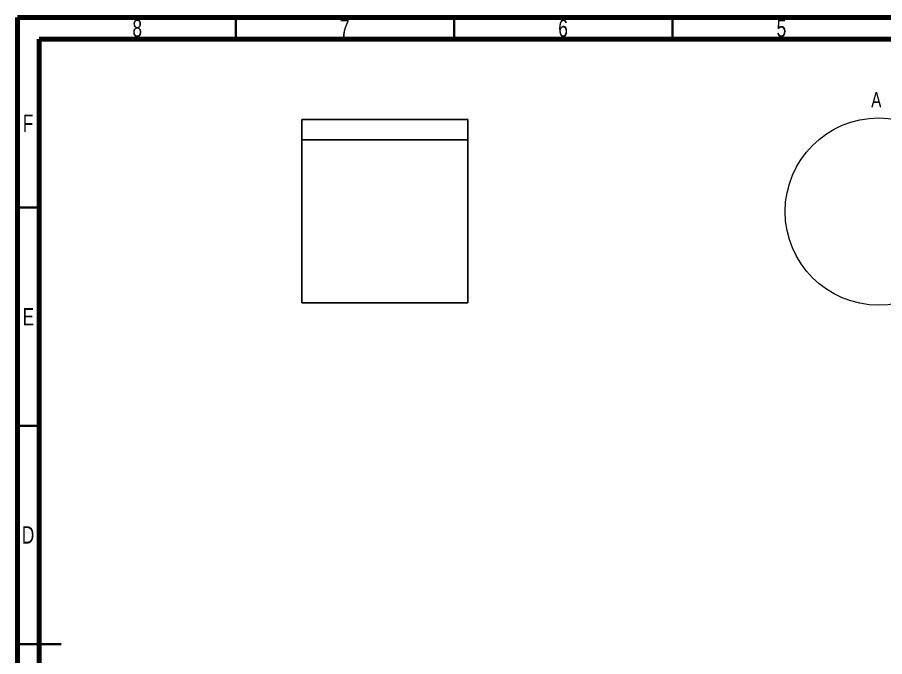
# Model space of a CAD drawing. Header units: millimetres. Extents: x 15 to 415, y 5 to 292.
# Drawn here: x 15 to 213.6, y 145.6 to 292 of the extents above; entities that cross this region are included whole.
import ezdxf

# ---------------------------------------------------------------- set-up
doc = ezdxf.new("R2010")
doc.units = ezdxf.units.MM
doc.styles.add('SLDTEXTSTYLE0', font='TXT', dxfattribs={"width": 0.75})

msp = doc.modelspace()

# ---------------------------------------------------------------- linework, layer by layer
at = {"color": 7, "linetype": 'Continuous', "lineweight": 70}
for p, q in [((15, 5), (15, 292)), ((15, 292), (415, 292)), ((20, 10), (20, 287)), ((20, 287), (410, 287))]:
    msp.add_line(p, q, dxfattribs=at)
at = {"color": 7, "linetype": 'Continuous', "lineweight": 35}
for p, q in [((65, 287), (65, 292)), ((115, 287), (115, 292)), ((165, 287), (165, 292)), ((20, 248.5), (15, 248.5)), ((20, 198.5), (15, 198.5)), ((15, 148.5), (25, 148.5)), ((20, 148.5), (15, 148.5))]:
    msp.add_line(p, q, dxfattribs=at)
at = {"color": 7, "linetype": 'Continuous', "lineweight": 25}
for p, q in [((118.1464, 268.6305), (80.1464, 268.6305)), ((80.1464, 263.9306), (80.1464, 268.6305)), ((118.1464, 268.6305), (118.1464, 263.9306)), ((80.1464, 263.9306), (118.1464, 263.9306)), ((80.1464, 226.6305), (80.1464, 263.9306)), ((118.1464, 226.6305), (118.1464, 263.9306)), ((118.1464, 226.6305), (80.1464, 226.6305))]:
    msp.add_line(p, q, dxfattribs=at)
at = {"color": 7, "linetype": 'Continuous', "lineweight": 18}
msp.add_circle((212.2353, 247.5339), 21.4303, dxfattribs=at)

# ---------------------------------------------------------------- texts
at = {"color": 7, "linetype": 'Continuous', "lineweight": 0, "char_height": 3.9687, "attachment_point": 2, "style": 'SLDTEXTSTYLE0'}
for s, insert in [('8', (42.46, 291.4938)), ('7', (89.96, 291.4938)), ('6', (139.96, 291.4938)), ('5', (189.96, 291.4938)), ('F', (17.4577, 269.7438)), ('E', (17.5078, 225.4291)), ('D', (17.4527, 175.4938))]:
    msp.add_mtext(s, dxfattribs=dict(at, insert=insert))
at = {"color": 7, "linetype": 'Continuous', "lineweight": 18, "insert": (210.5088, 274.8753), "char_height": 3.5, "attachment_point": 1, "style": 'SLDTEXTSTYLE0'}
msp.add_mtext('A', dxfattribs=at)

doc.saveas('drawing.dxf')
